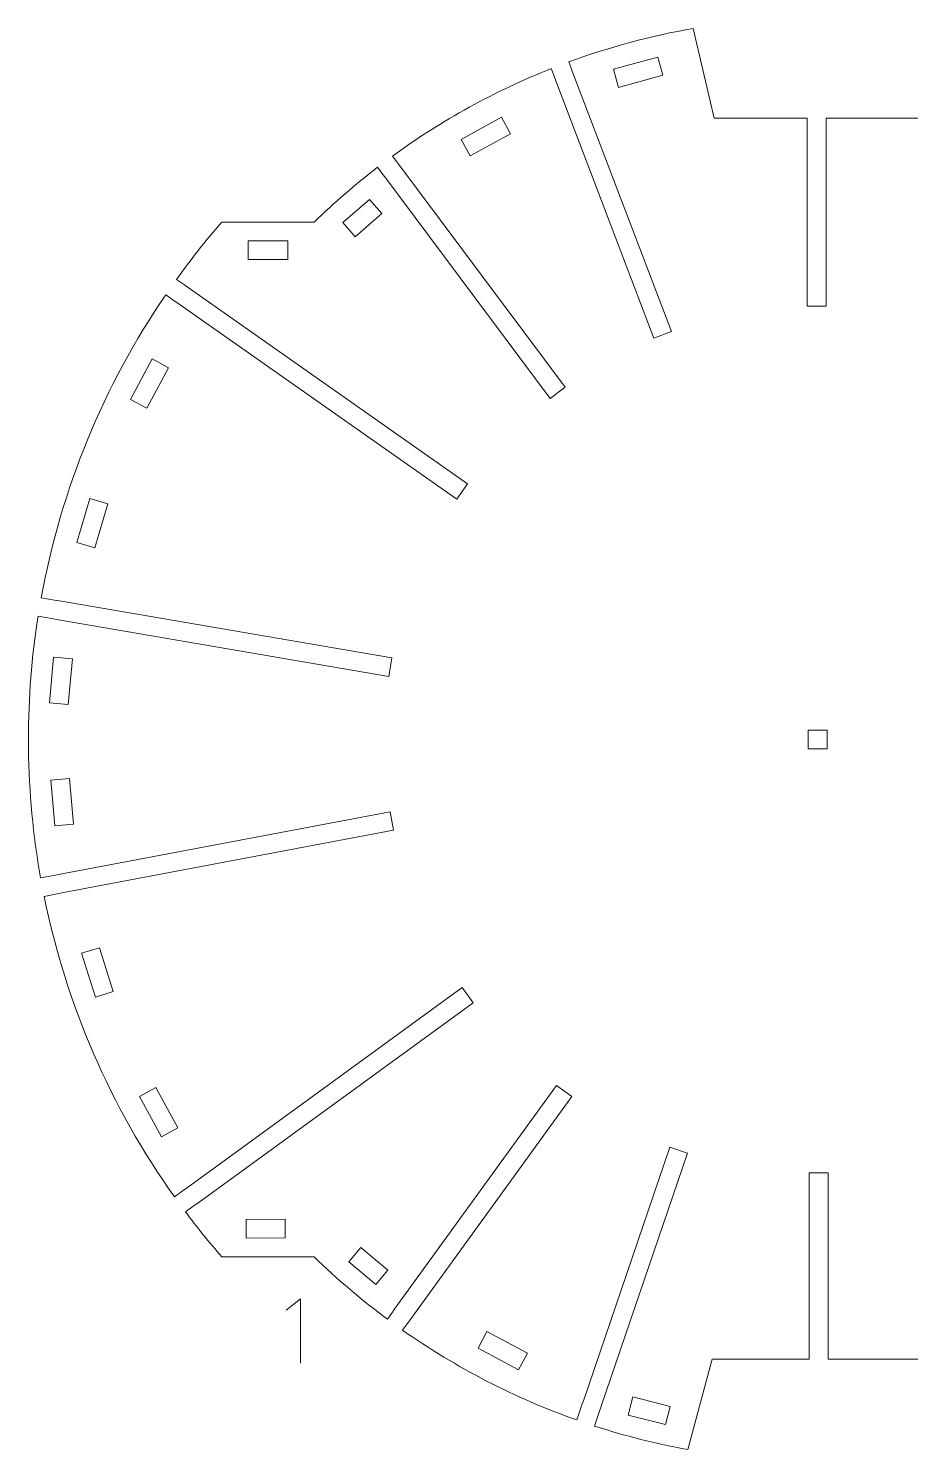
# Model space of a CAD drawing. Header units: inches. Extents: x -6.8 to 6.8, y -5 to 5.1.
# Drawn here: x -6.79 to -0.68, y -4.78 to 5.07 of the extents above; entities that cross this region are included whole.
import ezdxf

# ---------------------------------------------------------------- set-up
doc = ezdxf.new("R2010")
doc.units = ezdxf.units.IN
doc.header["$MEASUREMENT"] = 0
doc.layers.add('Layer 1', color=7, linetype='Continuous')

msp = doc.modelspace()

# ---------------------------------------------------------------- linework, layer by layer
at = {"layer": 'Layer 1', "lineweight": 9}
for points, knots in [([(-1.3999, 4.3872), (-1.3999, 4.3872), (-1.3999, 4.4478), (-1.3999, 4.4478), (-1.3999, 4.4478), (-1.3999, 4.4478), (-2.0451, 4.4478), (-2.0451, 4.4478), (-2.0451, 4.4478), (-2.0451, 4.4478), (-2.1891, 5.0686), (-2.1891, 5.0686), (-2.1891, 5.0686), (-2.4829, 5.0172), (-2.7715, 4.9396), (-3.0515, 4.8368), (-3.0515, 4.8368), (-3.0515, 4.8368), (-3.0349, 4.7932), (-3.0349, 4.7932)], [0, 0, 0, 0, 0.166667, 0.166667, 0.166667, 0.166667, 0.333333, 0.333333, 0.333333, 0.333333, 0.5, 0.5, 0.5, 0.5, 0.666667, 0.666667, 0.666667, 0.666667, 1, 1, 1, 1]), ([(0.2024, 4.8312), (0.2024, 4.8312), (0.2247, 4.8961), (0.2247, 4.8961), (0.2247, 4.8961), (0.0111, 4.9659), (-0.2069, 5.0212), (-0.428, 5.0617), (-0.428, 5.0617), (-0.428, 5.0617), (-0.5727, 4.5259), (-0.5727, 4.5259), (-0.5727, 4.5259), (-0.5727, 4.5259), (-0.5999, 4.4478), (-0.5999, 4.4478), (-0.5999, 4.4478), (-0.5999, 4.4478), (-1.2699, 4.4478), (-1.2699, 4.4478), (-1.2699, 4.4478), (-1.2699, 4.4478), (-1.2699, 4.3872), (-1.2699, 4.3872)], [0, 0, 0, 0, 0.142857, 0.142857, 0.142857, 0.142857, 0.285714, 0.285714, 0.285714, 0.285714, 0.428571, 0.428571, 0.428571, 0.428571, 0.571429, 0.571429, 0.571429, 0.571429, 0.714286, 0.714286, 0.714286, 0.714286, 1, 1, 1, 1]), ([(-2.7067, 4.66), (-2.7067, 4.66), (-2.7409, 4.7854), (-2.7409, 4.7854), (-2.7409, 4.7854), (-2.7409, 4.7854), (-2.4337, 4.8693), (-2.4337, 4.8693), (-2.4337, 4.8693), (-2.4337, 4.8693), (-2.3994, 4.7439), (-2.3994, 4.7439), (-2.3994, 4.7439), (-2.3994, 4.7439), (-2.7067, 4.66), (-2.7067, 4.66)], [0, 0, 0, 0, 0.2, 0.2, 0.2, 0.2, 0.4, 0.4, 0.4, 0.4, 0.6, 0.6, 0.6, 0.6, 1, 1, 1, 1]), ([(-3.1552, 4.7437), (-3.1552, 4.7437), (-3.1729, 4.7904), (-3.1729, 4.7904), (-3.1729, 4.7904), (-3.5633, 4.6354), (-3.9325, 4.4319), (-4.272, 4.1845), (-4.272, 4.1845), (-4.272, 4.1845), (-4.2422, 4.1445), (-4.2422, 4.1445)], [0, 0, 0, 0, 0.25, 0.25, 0.25, 0.25, 0.5, 0.5, 0.5, 0.5, 1, 1, 1, 1]), ([(-3.027, 4.7725), (-3.027, 4.7725), (-2.3412, 2.9697), (-2.3412, 2.9697), (-2.3412, 2.9697), (-2.3412, 2.9697), (-2.4627, 2.9235), (-2.4627, 2.9235), (-2.4627, 2.9235), (-2.4627, 2.9235), (-3.1473, 4.723), (-3.1473, 4.723)], [0, 0, 0, 0, 0.25, 0.25, 0.25, 0.25, 0.5, 0.5, 0.5, 0.5, 1, 1, 1, 1]), ([(-3.7335, 4.1859), (-3.7335, 4.1859), (-3.796, 4.2999), (-3.796, 4.2999), (-3.796, 4.2999), (-3.796, 4.2999), (-3.5167, 4.453), (-3.5167, 4.453), (-3.5167, 4.453), (-3.5167, 4.453), (-3.4542, 4.339), (-3.4542, 4.339), (-3.4542, 4.339), (-3.4542, 4.339), (-3.7335, 4.1859), (-3.7335, 4.1859)], [0, 0, 0, 0, 0.2, 0.2, 0.2, 0.2, 0.4, 0.4, 0.4, 0.4, 0.6, 0.6, 0.6, 0.6, 1, 1, 1, 1]), ([(-1.3459, 3.1453), (-1.3459, 3.1453), (-1.3999, 3.1453), (-1.3999, 3.1453), (-1.3999, 3.1453), (-1.3999, 3.1453), (-1.3999, 4.3651), (-1.3999, 4.3651)], [0, 0, 0, 0, 0.333333, 0.333333, 0.333333, 0.333333, 1, 1, 1, 1]), ([(-1.2699, 4.3651), (-1.2699, 4.3651), (-1.2699, 3.1453), (-1.2699, 3.1453), (-1.2699, 3.1453), (-1.2699, 3.1453), (-1.3238, 3.1453), (-1.3238, 3.1453)], [0, 0, 0, 0, 0.333333, 0.333333, 0.333333, 0.333333, 1, 1, 1, 1]), ([(-4.3394, 4.0574), (-4.3394, 4.0574), (-4.3761, 4.1066), (-4.3761, 4.1066), (-4.3761, 4.1066), (-4.5295, 3.9887), (-4.6759, 3.8619), (-4.8146, 3.7269), (-4.8146, 3.7269), (-4.8146, 3.7269), (-5.455, 3.7269), (-5.455, 3.7269), (-5.455, 3.7269), (-5.5656, 3.5996), (-5.6702, 3.4672), (-5.7685, 3.3301), (-5.7685, 3.3301), (-5.7685, 3.3301), (-5.7133, 3.2914), (-5.7133, 3.2914)], [0, 0, 0, 0, 0.166667, 0.166667, 0.166667, 0.166667, 0.333333, 0.333333, 0.333333, 0.333333, 0.5, 0.5, 0.5, 0.5, 0.666667, 0.666667, 0.666667, 0.666667, 1, 1, 1, 1]), ([(-4.2289, 4.1268), (-4.2289, 4.1268), (-3.0771, 2.5837), (-3.0771, 2.5837), (-3.0771, 2.5837), (-3.0771, 2.5837), (-3.1813, 2.5059), (-3.1813, 2.5059), (-3.1813, 2.5059), (-3.1813, 2.5059), (-4.3261, 4.0397), (-4.3261, 4.0397)], [0, 0, 0, 0, 0.25, 0.25, 0.25, 0.25, 0.5, 0.5, 0.5, 0.5, 1, 1, 1, 1]), ([(-4.5318, 3.626), (-4.5318, 3.626), (-4.6168, 3.7243), (-4.6168, 3.7243), (-4.6168, 3.7243), (-4.6168, 3.7243), (-4.4315, 3.8846), (-4.4315, 3.8846), (-4.4315, 3.8846), (-4.4315, 3.8846), (-4.3464, 3.7863), (-4.3464, 3.7863), (-4.3464, 3.7863), (-4.3464, 3.7863), (-4.5318, 3.626), (-4.5318, 3.626)], [0, 0, 0, 0, 0.2, 0.2, 0.2, 0.2, 0.4, 0.4, 0.4, 0.4, 0.6, 0.6, 0.6, 0.6, 1, 1, 1, 1]), ([(-5.2727, 3.4679), (-5.2727, 3.4679), (-5.2728, 3.5979), (-5.2728, 3.5979), (-5.2728, 3.5979), (-5.2728, 3.5979), (-4.9971, 3.5981), (-4.9971, 3.5981), (-4.9971, 3.5981), (-4.9971, 3.5981), (-4.997, 3.4681), (-4.997, 3.4681), (-4.997, 3.4681), (-4.997, 3.4681), (-5.2727, 3.4679), (-5.2727, 3.4679)], [0, 0, 0, 0, 0.2, 0.2, 0.2, 0.2, 0.4, 0.4, 0.4, 0.4, 0.6, 0.6, 0.6, 0.6, 1, 1, 1, 1]), ([(-5.6952, 3.2787), (-5.6952, 3.2787), (-3.7519, 1.9151), (-3.7519, 1.9151), (-3.7519, 1.9151), (-3.7519, 1.9151), (-3.8266, 1.8087), (-3.8266, 1.8087), (-3.8266, 1.8087), (-3.8266, 1.8087), (-5.7664, 3.1698), (-5.7664, 3.1698)], [0, 0, 0, 0, 0.25, 0.25, 0.25, 0.25, 0.5, 0.5, 0.5, 0.5, 1, 1, 1, 1]), ([(-5.7845, 3.1825), (-5.7845, 3.1825), (-5.8431, 3.2236), (-5.8431, 3.2236), (-5.8431, 3.2236), (-6.274, 2.5919), (-6.5676, 1.8772), (-6.7049, 1.1249), (-6.7049, 1.1249), (-6.7049, 1.1249), (-6.5991, 1.1067), (-6.5991, 1.1067)], [0, 0, 0, 0, 0.25, 0.25, 0.25, 0.25, 0.5, 0.5, 0.5, 0.5, 1, 1, 1, 1]), ([(-5.9372, 2.7796), (-5.9372, 2.7796), (-5.8226, 2.7183), (-5.8226, 2.7183), (-5.8226, 2.7183), (-5.8226, 2.7183), (-5.9731, 2.4375), (-5.9731, 2.4375), (-5.9731, 2.4375), (-5.9731, 2.4375), (-6.0876, 2.4989), (-6.0876, 2.4989), (-6.0876, 2.4989), (-6.0876, 2.4989), (-5.9372, 2.7796), (-5.9372, 2.7796)], [0, 0, 0, 0, 0.2, 0.2, 0.2, 0.2, 0.4, 0.4, 0.4, 0.4, 0.6, 0.6, 0.6, 0.6, 1, 1, 1, 1]), ([(-6.3677, 1.8137), (-6.3677, 1.8137), (-6.2432, 1.7766), (-6.2432, 1.7766), (-6.2432, 1.7766), (-6.2432, 1.7766), (-6.3343, 1.4713), (-6.3343, 1.4713), (-6.3343, 1.4713), (-6.3343, 1.4713), (-6.4589, 1.5085), (-6.4589, 1.5085), (-6.4589, 1.5085), (-6.4589, 1.5085), (-6.3677, 1.8137), (-6.3677, 1.8137)], [0, 0, 0, 0, 0.2, 0.2, 0.2, 0.2, 0.4, 0.4, 0.4, 0.4, 0.6, 0.6, 0.6, 0.6, 1, 1, 1, 1]), ([(-6.5773, 1.103), (-6.5773, 1.103), (-4.2768, 0.7082), (-4.2768, 0.7082), (-4.2768, 0.7082), (-4.2768, 0.7082), (-4.2988, 0.5801), (-4.2988, 0.5801), (-4.2988, 0.5801), (-4.2988, 0.5801), (-6.5984, 0.9747), (-6.5984, 0.9747)], [0, 0, 0, 0, 0.25, 0.25, 0.25, 0.25, 0.5, 0.5, 0.5, 0.5, 1, 1, 1, 1]), ([(-6.6202, 0.9785), (-6.6202, 0.9785), (-6.7267, 0.9967), (-6.7267, 0.9967), (-6.7267, 0.9967), (-6.7712, 0.7152), (-6.7934, 0.4298), (-6.7935, 0.1445)], [0, 0, 0, 0, 0.333333, 0.333333, 0.333333, 0.333333, 1, 1, 1, 1]), ([(-6.6188, 0.7137), (-6.6188, 0.7137), (-6.4893, 0.7023), (-6.4893, 0.7023), (-6.4893, 0.7023), (-6.4893, 0.7023), (-6.5173, 0.385), (-6.5173, 0.385), (-6.5173, 0.385), (-6.5173, 0.385), (-6.6468, 0.3964), (-6.6468, 0.3964), (-6.6468, 0.3964), (-6.6468, 0.3964), (-6.6188, 0.7137), (-6.6188, 0.7137)], [0, 0, 0, 0, 0.2, 0.2, 0.2, 0.2, 0.4, 0.4, 0.4, 0.4, 0.6, 0.6, 0.6, 0.6, 1, 1, 1, 1]), ([(-1.2628, 0.0783), (-1.2628, 0.0783), (-1.3928, 0.0783), (-1.3928, 0.0783), (-1.3928, 0.0783), (-1.3928, 0.0783), (-1.3928, 0.2083), (-1.3928, 0.2083), (-1.3928, 0.2083), (-1.3928, 0.2083), (-1.2628, 0.2083), (-1.2628, 0.2083), (-1.2628, 0.2083), (-1.2628, 0.2083), (-1.2628, 0.0783), (-1.2628, 0.0783)], [0, 0, 0, 0, 0.2, 0.2, 0.2, 0.2, 0.4, 0.4, 0.4, 0.4, 0.6, 0.6, 0.6, 0.6, 1, 1, 1, 1]), ([(-6.7931, 0.0779), (-6.7895, -0.2216), (-6.7615, -0.5208), (-6.709, -0.8154), (-6.709, -0.8154), (-6.709, -0.8154), (-6.6068, -0.7961), (-6.6068, -0.7961)], [0, 0, 0, 0, 0.333333, 0.333333, 0.333333, 0.333333, 1, 1, 1, 1]), ([(-6.639, -0.1375), (-6.639, -0.1375), (-6.5095, -0.1259), (-6.5095, -0.1259), (-6.5095, -0.1259), (-6.5095, -0.1259), (-6.4812, -0.4432), (-6.4812, -0.4432), (-6.4812, -0.4432), (-6.4812, -0.4432), (-6.6107, -0.4548), (-6.6107, -0.4548), (-6.6107, -0.4548), (-6.6107, -0.4548), (-6.639, -0.1375), (-6.639, -0.1375)], [0, 0, 0, 0, 0.2, 0.2, 0.2, 0.2, 0.4, 0.4, 0.4, 0.4, 0.6, 0.6, 0.6, 0.6, 1, 1, 1, 1]), ([(-6.585, -0.792), (-6.585, -0.792), (-4.2883, -0.3576), (-4.2883, -0.3576), (-4.2883, -0.3576), (-4.2883, -0.3576), (-4.2642, -0.4854), (-4.2642, -0.4854), (-4.2642, -0.4854), (-4.2642, -0.4854), (-6.5615, -0.9198), (-6.5615, -0.9198)], [0, 0, 0, 0, 0.25, 0.25, 0.25, 0.25, 0.5, 0.5, 0.5, 0.5, 1, 1, 1, 1]), ([(-6.5833, -0.9239), (-6.5833, -0.9239), (-6.6847, -0.9431), (-6.6847, -0.9431), (-6.6847, -0.9431), (-6.5327, -1.6924), (-6.2254, -2.4012), (-5.7823, -3.0243), (-5.7823, -3.0243), (-5.7823, -3.0243), (-5.7201, -2.9791), (-5.7201, -2.9791)], [0, 0, 0, 0, 0.25, 0.25, 0.25, 0.25, 0.5, 0.5, 0.5, 0.5, 1, 1, 1, 1]), ([(-6.4251, -1.3375), (-6.4251, -1.3375), (-6.301, -1.2986), (-6.301, -1.2986), (-6.301, -1.2986), (-6.301, -1.2986), (-6.2059, -1.6026), (-6.2059, -1.6026), (-6.2059, -1.6026), (-6.2059, -1.6026), (-6.3299, -1.6414), (-6.3299, -1.6414), (-6.3299, -1.6414), (-6.3299, -1.6414), (-6.4251, -1.3375), (-6.4251, -1.3375)], [0, 0, 0, 0, 0.2, 0.2, 0.2, 0.2, 0.4, 0.4, 0.4, 0.4, 0.6, 0.6, 0.6, 0.6, 1, 1, 1, 1]), ([(-5.7022, -2.9661), (-5.7022, -2.9661), (-3.7899, -1.5754), (-3.7899, -1.5754), (-3.7899, -1.5754), (-3.7899, -1.5754), (-3.7134, -1.6805), (-3.7134, -1.6805), (-3.7134, -1.6805), (-3.7134, -1.6805), (-5.6209, -3.0676), (-5.6209, -3.0676)], [0, 0, 0, 0, 0.25, 0.25, 0.25, 0.25, 0.5, 0.5, 0.5, 0.5, 1, 1, 1, 1]), ([(-4.2597, -3.8058), (-4.2597, -3.8058), (-3.1357, -2.254), (-3.1357, -2.254), (-3.1357, -2.254), (-3.1357, -2.254), (-3.0305, -2.3302), (-3.0305, -2.3302), (-3.0305, -2.3302), (-3.0305, -2.3302), (-4.1507, -3.8769), (-4.1507, -3.8769)], [0, 0, 0, 0, 0.25, 0.25, 0.25, 0.25, 0.5, 0.5, 0.5, 0.5, 1, 1, 1, 1]), ([(-6.0249, -2.3302), (-6.0249, -2.3302), (-5.9109, -2.2677), (-5.9109, -2.2677), (-5.9109, -2.2677), (-5.9109, -2.2677), (-5.7578, -2.5471), (-5.7578, -2.5471), (-5.7578, -2.5471), (-5.7578, -2.5471), (-5.8718, -2.6095), (-5.8718, -2.6095), (-5.8718, -2.6095), (-5.8718, -2.6095), (-6.0249, -2.3302), (-6.0249, -2.3302)], [0, 0, 0, 0, 0.2, 0.2, 0.2, 0.2, 0.4, 0.4, 0.4, 0.4, 0.6, 0.6, 0.6, 0.6, 1, 1, 1, 1]), ([(-2.9506, -4.4364), (-2.9506, -4.4364), (-2.3515, -2.6794), (-2.3515, -2.6794), (-2.3515, -2.6794), (-2.3515, -2.6794), (-2.2284, -2.7214), (-2.2284, -2.7214), (-2.2284, -2.7214), (-2.2284, -2.7214), (-2.8261, -4.4741), (-2.8261, -4.4741)], [0, 0, 0, 0, 0.25, 0.25, 0.25, 0.25, 0.5, 0.5, 0.5, 0.5, 1, 1, 1, 1]), ([(-1.3858, -4.0665), (-1.3858, -4.0665), (-1.3858, -2.8587), (-1.3858, -2.8587), (-1.3858, -2.8587), (-1.3858, -2.8587), (-1.3318, -2.8587), (-1.3318, -2.8587)], [0, 0, 0, 0, 0.333333, 0.333333, 0.333333, 0.333333, 1, 1, 1, 1]), ([(-1.3097, -2.8587), (-1.3097, -2.8587), (-1.2558, -2.8587), (-1.2558, -2.8587), (-1.2558, -2.8587), (-1.2558, -2.8587), (-1.2558, -4.0665), (-1.2558, -4.0665)], [0, 0, 0, 0, 0.333333, 0.333333, 0.333333, 0.333333, 1, 1, 1, 1]), ([(-5.6388, -3.0807), (-5.6388, -3.0807), (-5.7057, -3.1293), (-5.7057, -3.1293), (-5.7057, -3.1293), (-5.626, -3.236), (-5.5423, -3.3398), (-5.455, -3.4403), (-5.455, -3.4403), (-5.455, -3.4403), (-4.8146, -3.4403), (-4.8146, -3.4403), (-4.8146, -3.4403), (-4.6553, -3.5953), (-4.486, -3.7394), (-4.3076, -3.8718), (-4.3076, -3.8718), (-4.3076, -3.8718), (-4.2727, -3.8237), (-4.2727, -3.8237)], [0, 0, 0, 0, 0.166667, 0.166667, 0.166667, 0.166667, 0.333333, 0.333333, 0.333333, 0.333333, 0.5, 0.5, 0.5, 0.5, 0.666667, 0.666667, 0.666667, 0.666667, 1, 1, 1, 1]), ([(-5.2855, -3.3103), (-5.2855, -3.3103), (-5.2859, -3.1803), (-5.2859, -3.1803), (-5.2859, -3.1803), (-5.2859, -3.1803), (-5.0161, -3.1795), (-5.0161, -3.1795), (-5.0161, -3.1795), (-5.0161, -3.1795), (-5.0157, -3.3095), (-5.0157, -3.3095), (-5.0157, -3.3095), (-5.0157, -3.3095), (-5.2855, -3.3103), (-5.2855, -3.3103)], [0, 0, 0, 0, 0.2, 0.2, 0.2, 0.2, 0.4, 0.4, 0.4, 0.4, 0.6, 0.6, 0.6, 0.6, 1, 1, 1, 1]), ([(-4.5747, -3.4738), (-4.5747, -3.4738), (-4.4908, -3.3745), (-4.4908, -3.3745), (-4.4908, -3.3745), (-4.4908, -3.3745), (-4.3035, -3.5327), (-4.3035, -3.5327), (-4.3035, -3.5327), (-4.3035, -3.5327), (-4.3873, -3.632), (-4.3873, -3.632), (-4.3873, -3.632), (-4.3873, -3.632), (-4.5747, -3.4738), (-4.5747, -3.4738)], [0, 0, 0, 0, 0.2, 0.2, 0.2, 0.2, 0.4, 0.4, 0.4, 0.4, 0.6, 0.6, 0.6, 0.6, 1, 1, 1, 1]), ([(-4.1637, -3.8949), (-4.1637, -3.8949), (-4.2022, -3.9479), (-4.2022, -3.9479), (-4.2022, -3.9479), (-3.8303, -4.2092), (-3.4246, -4.4185), (-2.9962, -4.5702), (-2.9962, -4.5702), (-2.9962, -4.5702), (-2.9577, -4.4574), (-2.9577, -4.4574)], [0, 0, 0, 0, 0.25, 0.25, 0.25, 0.25, 0.5, 0.5, 0.5, 0.5, 1, 1, 1, 1]), ([(-3.6795, -4.0722), (-3.6795, -4.0722), (-3.6182, -3.9576), (-3.6182, -3.9576), (-3.6182, -3.9576), (-3.6182, -3.9576), (-3.3374, -4.1081), (-3.3374, -4.1081), (-3.3374, -4.1081), (-3.3374, -4.1081), (-3.3988, -4.2226), (-3.3988, -4.2226), (-3.3988, -4.2226), (-3.3988, -4.2226), (-3.6795, -4.0722), (-3.6795, -4.0722)], [0, 0, 0, 0, 0.2, 0.2, 0.2, 0.2, 0.4, 0.4, 0.4, 0.4, 0.6, 0.6, 0.6, 0.6, 1, 1, 1, 1]), ([(-2.8332, -4.4951), (-2.8332, -4.4951), (-2.8731, -4.6119), (-2.8731, -4.6119), (-2.8731, -4.6119), (-2.6618, -4.6806), (-2.4462, -4.7351), (-2.2277, -4.7751), (-2.2277, -4.7751), (-2.2277, -4.7751), (-2.0587, -4.1494), (-2.0587, -4.1494), (-2.0587, -4.1494), (-2.0587, -4.1494), (-1.3858, -4.1494), (-1.3858, -4.1494), (-1.3858, -4.1494), (-1.3858, -4.1494), (-1.3858, -4.0886), (-1.3858, -4.0886)], [0, 0, 0, 0, 0.166667, 0.166667, 0.166667, 0.166667, 0.333333, 0.333333, 0.333333, 0.333333, 0.5, 0.5, 0.5, 0.5, 0.666667, 0.666667, 0.666667, 0.666667, 1, 1, 1, 1]), ([(-1.2558, -4.0886), (-1.2558, -4.0886), (-1.2558, -4.1494), (-1.2558, -4.1494), (-1.2558, -4.1494), (-1.2558, -4.1494), (-0.5682, -4.1494), (-0.5682, -4.1494), (-0.5682, -4.1494), (-0.5682, -4.1494), (-0.4232, -4.7742), (-0.4232, -4.7742), (-0.4232, -4.7742), (-0.2786, -4.7476), (-0.1352, -4.7146), (0.0065, -4.6754), (0.0065, -4.6754), (0.0065, -4.6754), (-0.0296, -4.5506), (-0.0296, -4.5506), (-0.0296, -4.5506), (-0.0296, -4.5506), (-0.0885, -4.5643), (-0.0885, -4.5643)], [0, 0, 0, 0, 0.142857, 0.142857, 0.142857, 0.142857, 0.285714, 0.285714, 0.285714, 0.285714, 0.428571, 0.428571, 0.428571, 0.428571, 0.571429, 0.571429, 0.571429, 0.571429, 0.714286, 0.714286, 0.714286, 0.714286, 1, 1, 1, 1]), ([(-2.381, -4.6018), (-2.381, -4.6018), (-2.6405, -4.5367), (-2.6405, -4.5367), (-2.6405, -4.5367), (-2.6405, -4.5367), (-2.6088, -4.4106), (-2.6088, -4.4106), (-2.6088, -4.4106), (-2.6088, -4.4106), (-2.3494, -4.4757), (-2.3494, -4.4757), (-2.3494, -4.4757), (-2.3494, -4.4757), (-2.381, -4.6018), (-2.381, -4.6018)], [0, 0, 0, 0, 0.2, 0.2, 0.2, 0.2, 0.4, 0.4, 0.4, 0.4, 0.6, 0.6, 0.6, 0.6, 1, 1, 1, 1])]:
    msp.add_open_spline(points, degree=3, knots=knots, dxfattribs=at)
at = {"layer": 'Layer 1', "color": 1, "lineweight": 9}
for points in [[(-3.1473, 4.723), (-3.1473, 4.723), (-3.1552, 4.7437), (-3.1552, 4.7437)], [(-3.027, 4.7725), (-3.027, 4.7725), (-3.0349, 4.7932), (-3.0349, 4.7932)], [(-1.3999, 4.3651), (-1.3999, 4.3651), (-1.3999, 4.3872), (-1.3999, 4.3872)], [(-1.2699, 4.3651), (-1.2699, 4.3651), (-1.2699, 4.3872), (-1.2699, 4.3872)], [(-4.2289, 4.1268), (-4.2289, 4.1268), (-4.2422, 4.1445), (-4.2422, 4.1445)], [(-4.3261, 4.0397), (-4.3261, 4.0397), (-4.3394, 4.0574), (-4.3394, 4.0574)], [(-5.6952, 3.2787), (-5.6952, 3.2787), (-5.7133, 3.2914), (-5.7133, 3.2914)], [(-5.7664, 3.1698), (-5.7664, 3.1698), (-5.7845, 3.1825), (-5.7845, 3.1825)], [(-1.3238, 3.1453), (-1.3238, 3.1453), (-1.3459, 3.1453), (-1.3459, 3.1453)], [(-6.5773, 1.103), (-6.5773, 1.103), (-6.5991, 1.1067), (-6.5991, 1.1067)], [(-6.5984, 0.9747), (-6.5984, 0.9747), (-6.6202, 0.9785), (-6.6202, 0.9785)], [(-6.7934, 0.1224), (-6.7934, 0.1224), (-6.7934, 0.1445), (-6.7934, 0.1445)], [(-6.7934, 0.0779), (-6.7934, 0.0779), (-6.7934, 0.1001), (-6.7934, 0.1001)], [(-6.585, -0.792), (-6.585, -0.792), (-6.6068, -0.7961), (-6.6068, -0.7961)], [(-6.5615, -0.9198), (-6.5615, -0.9198), (-6.5833, -0.9239), (-6.5833, -0.9239)], [(-1.3097, -2.8587), (-1.3097, -2.8587), (-1.3318, -2.8587), (-1.3318, -2.8587)], [(-5.7022, -2.9661), (-5.7022, -2.9661), (-5.7201, -2.9791), (-5.7201, -2.9791)], [(-5.6209, -3.0676), (-5.6209, -3.0676), (-5.6388, -3.0807), (-5.6388, -3.0807)], [(-4.2597, -3.8058), (-4.2597, -3.8058), (-4.2727, -3.8237), (-4.2727, -3.8237)], [(-4.1507, -3.8769), (-4.1507, -3.8769), (-4.1637, -3.8949), (-4.1637, -3.8949)], [(-1.3858, -4.0665), (-1.3858, -4.0665), (-1.3857, -4.0886), (-1.3857, -4.0886)], [(-1.2558, -4.0665), (-1.2558, -4.0665), (-1.2557, -4.0886), (-1.2557, -4.0886)], [(-2.9506, -4.4364), (-2.9506, -4.4364), (-2.9577, -4.4574), (-2.9577, -4.4574)], [(-2.8261, -4.4741), (-2.8261, -4.4741), (-2.8332, -4.4951), (-2.8332, -4.4951)]]:
    msp.add_open_spline(points, degree=3, dxfattribs=at)
at = {"layer": 'Layer 1', "lineweight": 9}
msp.add_open_spline([(-6.7935, 0.1224), (-6.7934, 0.1149), (-6.7934, 0.1075), (-6.7933, 0.1001)], degree=3, dxfattribs=at)
at = {"layer": 'Layer 1', "color": 1, "lineweight": 9}
msp.add_open_spline([(-5.0085, -3.8083), (-5.0085, -3.8083), (-4.9083, -3.7311), (-4.9083, -3.7311), (-4.9083, -3.7311), (-4.9083, -3.7311), (-4.9083, -4.1771), (-4.9083, -4.1771)], degree=3, knots=[0, 0, 0, 0, 0.333333, 0.333333, 0.333333, 0.333333, 1, 1, 1, 1], dxfattribs=at)

doc.saveas('drawing.dxf')
